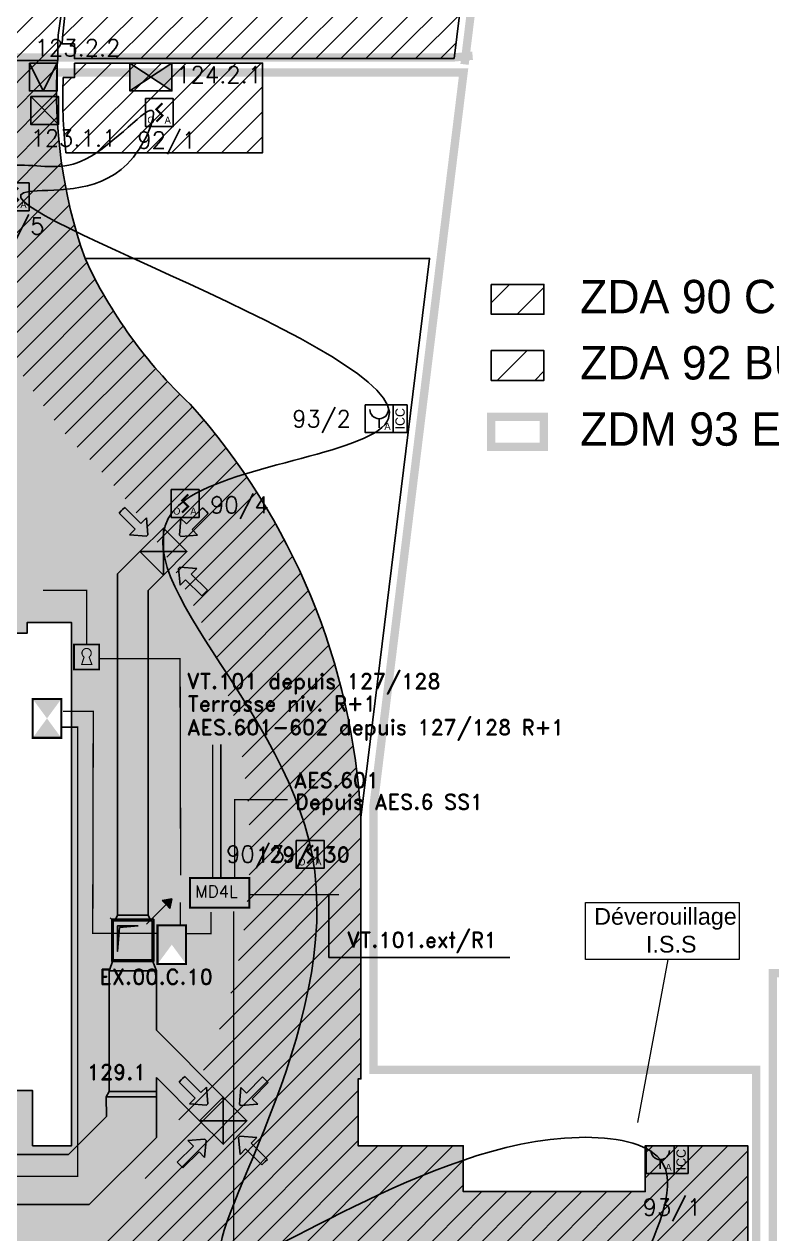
# Model space of a CAD drawing. Header units: millimetres. Extents: x 336 to 452, y 10719 to 10810.
# Drawn here: x 405.84 to 419.27, y 10745.4 to 10767.13 of the extents above; entities that cross this region are included whole.
import ezdxf
from ezdxf.enums import TextEntityAlignment as Align

# ---------------------------------------------------------------- set-up
doc = ezdxf.new("R2010")
doc.units = ezdxf.units.MM
doc.header["$LTSCALE"] = 5
doc.linetypes.add('CACHE2', pattern=[4.762499999999999, 3.175, -1.5875])
doc.linetypes.add('SLD', pattern=[0])
for name, color, linetype in [('ATEIS MISE EN SECURITE', 7, 'Continuous'), ('ATEIS ZONES MES', 7, 'Continuous'), ('BEG-EXT', 10, 'Continuous'), ('JCC-ADRESSAGE', 6, 'Continuous'), ('JCC-ALARME GENERALE SELECTIVE', 3, 'Continuous'), ('JCC-CCF', 6, 'Continuous'), ('JCC-DECLENCHEUR MANUEL AVEC ISOLATEUR', 5, 'Continuous'), ('JCC-DEV.ISS', 4, 'Continuous'), ('JCC-FILERIE SDI', 6, 'Continuous'), ('JCC-LOCAUX', 4, 'Continuous'), ('JCC-OPTIQUE_A', 1, 'Continuous'), ('JCC-VENTOUSE_PCF', 1, 'Continuous'), ('JCC-ZONING ZDA-ZDM', 5, 'Continuous')]:
    doc.layers.add(name, color=color, linetype=linetype)
doc.styles.add('ARIAL', font='arial.ttf')
doc.styles.add('HELVL', font='ROMAND.SHX')
doc.styles.add('LOCAUX', font='romans.shx', dxfattribs={"width": 0.75})
doc.styles.add('ROMANC', font='romanc')
doc.styles.add('TEXTE', font='romans.shx')
pattern_1 = [(44.99999999999999, (338.3446151864333, 10612.06473129156), (-0.2245064030267288, 0.2245064030267288), [])]

# ---------------------------------------------------------------- blocks, each defined once
blk = doc.blocks.new('déclencheur manuel avec isolateur')
at = {"layer": 'JCC-DECLENCHEUR MANUEL AVEC ISOLATEUR', "color": 0}
for p, q in [((2.499999999999996, 2.499999999999996), (5.018215026867448, 2.499999999999996)), ((5.018215026867448, -2.500000000000004), (5.018215026867448, 2.499999999999996)), ((-3.552713678800501e-15, -3.552713678800501e-15), (-3.552713678800501e-15, -1.65819100732848)), ((2.499999999999996, -2.500000000000004), (5.018215026867448, -2.500000000000004))]:
    blk.add_line(p, q, dxfattribs=at)
blk.add_lwpolyline([(-2.500000000000004, 2.499999999999996), (2.499999999999996, 2.499999999999996), (2.499999999999996, -2.500000000000004), (-2.500000000000004, -2.500000000000004)], close=True, dxfattribs=at)
blk.add_arc((-3.552713678800501e-15, 1.658191007328472), 1.658191007328476, 180, 0, dxfattribs=at)
at = {"layer": 'JCC-ADRESSAGE', "style": 'TEXTE'}
blk.add_attdef('ADRESSE', text='', height=3, dxfattribs=at).set_placement((-3.552713678800501e-15, 4.999999999999996), align=Align.MIDDLE)
at = {"layer": 'JCC-DECLENCHEUR MANUEL AVEC ISOLATEUR', "color": 0}
blk.add_text('ICC', height=1.6683162539904, rotation=90, dxfattribs=at).set_placement((3.759107513433722, -3.552713678800501e-15), align=Align.MIDDLE_CENTER)
blk.add_text('A', height=1.25, dxfattribs=at).set_placement((1.499999999999996, -2.000000000000004), align=Align.CENTER)
at = {"layer": 'JCC-LOCAUX', "style": 'LOCAUX', "width": 0.85, "flags": 8}
for p in [(0, 13.75), (0, 11.25), (0, 8.75)]:
    blk.add_attdef('PIECE', text='', height=1.75, dxfattribs=at).set_placement(p, align=Align.MIDDLE)
blk = doc.blocks.new('alarme générale selective')
at = {"layer": 'JCC-ALARME GENERALE SELECTIVE', "color": 0}
for p, q in [((2.499999999999996, -2.500000000000004), (-2.500000000000004, 2.499999999999996)), ((-2.500000000000004, -2.500000000000004), (2.499999999999996, 2.499999999999996))]:
    blk.add_line(p, q, dxfattribs=at)
blk.add_lwpolyline([(-2.500000000000004, 2.499999999999996), (2.499999999999996, 2.499999999999996), (2.499999999999996, -2.500000000000004), (-2.500000000000004, -2.500000000000004)], close=True, dxfattribs=at)
at = {"layer": 'JCC-ADRESSAGE', "style": 'TEXTE'}
blk.add_attdef('ADRESSE', text='', height=3, dxfattribs=at).set_placement((-3.552713678800501e-15, 4.999999999999996), align=Align.MIDDLE)
at = {"layer": 'JCC-LOCAUX', "style": 'LOCAUX', "width": 0.85, "flags": 8}
for p in [(0, 13.75), (0, 11.25), (0, 8.75)]:
    blk.add_attdef('PIECE', text='', height=1.75, dxfattribs=at).set_placement(p, align=Align.MIDDLE)
blk = doc.blocks.new('optique_a')
at = {"layer": 'JCC-OPTIQUE_A', "color": 0}
blk.add_lwpolyline([(-2.500000000000004, 2.499999999999996), (2.499999999999996, 2.499999999999996), (2.499999999999996, -2.500000000000004), (-2.500000000000004, -2.500000000000004)], close=True, dxfattribs=at)
at = {"layer": 'JCC-OPTIQUE_A', "color": 0, "const_width": 0.3847028156401553}
blk.add_lwpolyline([(0.5440519393614025, 1.632155818084282), (-0.5440519393614309, 0.5440519393614258), (0.5440519393614238, -0.5440519393614325), (-0.5440519393614309, -1.632155818084268)], dxfattribs=at)
at = {"layer": 'JCC-ADRESSAGE', "style": 'TEXTE'}
blk.add_attdef('ADRESSE', text='', height=3, dxfattribs=at).set_placement((-3.552713678800501e-15, 4.999999999999996), align=Align.MIDDLE)
at = {"layer": 'JCC-LOCAUX', "style": 'LOCAUX', "width": 0.85, "flags": 8}
for p in [(0, 13.75), (0, 11.25), (0, 8.75)]:
    blk.add_attdef('PIECE', text='', height=1.75, dxfattribs=at).set_placement(p, align=Align.MIDDLE)
at = {"layer": 'JCC-OPTIQUE_A', "color": 0}
for s, p in [('O', (-1.500000000000004, -2.000000000000004)), ('A', (1.499999999999996, -2.000000000000004))]:
    blk.add_text(s, height=1.25, dxfattribs=at).set_placement(p, align=Align.CENTER)
blk = doc.blocks.new('ventouse PCF')
at = {"layer": 'JCC-VENTOUSE_PCF'}
blk.add_hatch(color=0, dxfattribs=at).paths.add_polyline_path([(-3.532460271756277e-15, -2.500000000000004), (2.499999999999996, 2.499999999999996), (-2.500000000000004, 2.499999999999996)])
at = {"layer": 'JCC-VENTOUSE_PCF', "color": 0}
for p, q in [((-3.552713678800501e-15, -2.500000000000004), (-2.500000000000004, 2.499999999999996)), ((2.499999999999996, 2.499999999999996), (-3.552713678800501e-15, -2.500000000000004))]:
    blk.add_line(p, q, dxfattribs=at)
blk.add_lwpolyline([(-2.500000000000004, 2.499999999999996), (2.499999999999996, 2.499999999999996), (2.499999999999996, -2.500000000000004), (-2.500000000000004, -2.500000000000004)], close=True, dxfattribs=at)
at = {"layer": 'JCC-ADRESSAGE', "style": 'TEXTE'}
blk.add_attdef('ADRESSE', text='', height=3, dxfattribs=at).set_placement((-3.552713678800501e-15, 4.999999999999996), align=Align.MIDDLE)
at = {"layer": 'JCC-LOCAUX', "style": 'LOCAUX', "width": 0.85, "flags": 8}
for p in [(0, 13.75), (0, 11.25), (0, 8.75)]:
    blk.add_attdef('PIECE', text='', height=1.75, dxfattribs=at).set_placement(p, align=Align.MIDDLE)
blk = doc.blocks.new('clapet coupe feu_Réarm élect')
at = {"layer": 'JCC-CCF'}
h = blk.add_hatch(color=0, dxfattribs=at)
h.paths.add_polyline_path([(-3.762705020045077, 2.499999999999997), (-3.762705020045077, -2.500000000000003), (-3.552713678800501e-15, -2.664528384765027e-15)])
h.paths.add_polyline_path([(3.76270502004507, 2.499999999999997), (-3.552713678800501e-15, -2.664528384765027e-15), (3.76270502004507, -2.500000000000002)])
at = {"layer": 'JCC-CCF', "color": 0}
for p, q in [((3.76270502004507, 2.499999999999997), (-3.762705020045077, -2.500000000000003)), ((-3.762705020045077, 2.499999999999997), (3.76270502004507, -2.500000000000003))]:
    blk.add_line(p, q, dxfattribs=at)
blk.add_lwpolyline([(3.76270502004507, 2.499999999999997), (-3.762705020045077, 2.499999999999997), (-3.762705020045077, -2.500000000000003), (3.76270502004507, -2.500000000000003)], close=True, dxfattribs=at)
at = {"layer": 'JCC-ADRESSAGE', "style": 'TEXTE'}
blk.add_attdef('ADRESSE', text='', height=3, dxfattribs=at).set_placement((-3.552713678800501e-15, 4.999999999999996), align=Align.MIDDLE)
at = {"layer": 'JCC-LOCAUX', "style": 'LOCAUX', "width": 0.85, "flags": 8}
for p in [(0, 13.75), (0, 11.25), (0, 8.75)]:
    blk.add_attdef('PIECE', text='', height=1.75, dxfattribs=at).set_placement(p, align=Align.MIDDLE)
blk = doc.blocks.new("VOLETS D'EXTRACTION DE DESENFUMAGE")
at = {"color": 1, "linetype": 'SLD', "const_width": 0.3729532922600144}
blk.add_lwpolyline([(-1.13686837721616e-13, 5.124033840068691), (-1.13686837721616e-13, 0), (6.972968962860321, 0), (6.972968962860321, 5.124033840068691)], close=True, dxfattribs=at)
at = {"color": 1, "linetype": 'SLD'}
blk.add_solid([(0, 5.124033840068577), (0, 0), (6.972968962860875, 0), (6.972968962860875, 5.124033840068577)], dxfattribs=at)
blk = doc.blocks.new("VOLETS D'AMENEE D'AIR DESENFUMAGE")
at = {"color": 3, "linetype": 'SLD', "const_width": 0.3729532922600144}
blk.add_lwpolyline([(0, 5.124033840068677), (0, 0), (6.972968962860435, 0), (6.972968962860435, 5.124033840068677)], close=True, dxfattribs=at)
at = {"color": 3, "linetype": 'SLD'}
blk.add_solid([(1.13686837721616e-13, 5.124033840068577), (1.13686837721616e-13, 0), (6.972968962860975, 0), (6.972968962860975, 5.124033840068577)], dxfattribs=at)
blk = doc.blocks.new('A$C20DD5AA8')
at = {"color": 4, "linetype": 'Continuous', "const_width": 0.3638002195688405}
blk.add_lwpolyline([(0.1819029594407766, 5.517656847112903), (0.1819029594407766, 0.1819002242664283), (10.88313824710531, 0.1819002242664283), (10.88313824710531, 5.517656847112903)], close=True, dxfattribs=at)
at = {"linetype": 'Continuous', "style": 'ROMANC'}
blk.add_text('MD4L', height=2.182801317413043, dxfattribs=at).set_placement((1.126129389353082, 2.004619311186161))
blk = doc.blocks.new('new-FLECHE DF-csd')
blk.add_hatch(color=256).paths.add_polyline_path([(0, -0.01761592907607223), (0, 0.01761592907604381), (-0.2535379858099418, 0.231987251929894), (-0.2535379858099702, 0.07775262433818853), (-0.6999999999999886, 0.07775262433821695), (-0.6999999999999886, 0.01761592907607223), (-0.6999999999999886, 0), (-0.6999999999999886, -0.01761592907607223), (-0.6999999999999886, -0.07775262433818853), (-0.2535379858099702, -0.07775262433821695), (-0.2535379858099418, -0.231987251929894)])
for p, q in [((-0.2535379858099418, 0.07775262433818853), (-0.6999999999999886, 0.07775262433818853)), ((-0.6999999999999886, 0.01761592907607223), (-0.6999999999999886, 0.07775262433818853)), ((-0.6999999999999886, 0.01761592907607223), (-0.6999999999999886, 0)), ((-0.6999999999999886, -0.01761592907607223), (-0.6999999999999886, 0)), ((0, 0.01761592907607223), (-0.2535379858099418, 0.231987251929894)), ((-0.2535379858099418, 0.231987251929894), (-0.2535379858099418, 0.07775262433818853)), ((0, 0.01761592907607223), (0, -0.01761592907607223)), ((-0.6999999999999886, -0.01761592907607223), (-0.6999999999999886, -0.07775262433818853)), ((-0.2535379858099418, -0.07775262433818853), (-0.6999999999999886, -0.07775262433818853)), ((0, -0.01761592907607223), (-0.2535379858099418, -0.231987251929894)), ((-0.2535379858099418, -0.231987251929894), (-0.2535379858099418, -0.07775262433818853))]:
    blk.add_line(p, q)
blk = doc.blocks.new('BOITIER RÉARMEMENT MOTEUR DE DESENFUMAGE')
at = {"linetype": 'Continuous', "const_width": 0.3097049261421085}
blk.add_lwpolyline([(0, 4.523122904112711), (0, 0), (4.523122904112711, 0), (4.523122904112711, 4.523122904112711)], close=True, dxfattribs=at)
at = {"color": 1, "linetype": 'Continuous', "const_width": 0.2}
blk.add_lwpolyline([(2.711230037271136, 2.261561452056355, 3.408312309316043), (1.811892866841546, 2.261561452056355), (1.379413745566737, 0.9177601856812885), (3.202235559912012, 0.9177601856812885), (2.711230037271136, 2.261561452056355)], format="xyb", dxfattribs=at)

msp = doc.modelspace()

# ---------------------------------------------------------------- hatches: boundary and pattern name
at = {"layer": 'ATEIS ZONES MES'}
h = msp.add_hatch(dxfattribs=at)
h.set_pattern_fill('DOTS', color=3, scale=0.1)
h.set_pattern_definition([(0, (180.5222437847632, 2.627616895555548), (0.079375, 0.15875), [0, -0.15875])])
edge = h.paths.add_edge_path()
edge.add_line((409.8906722525499, 10735.8307647501), (408.04448050257, 10735.83984230447))
edge.add_line((408.04448050257, 10735.83984230447), (408.0407835555983, 10742.46080774991))
edge.add_line((408.0407835555983, 10742.46080774991), (409.7407835555962, 10742.46080774958))
edge.add_line((409.7407835555962, 10742.46080774958), (409.7150803489457, 10742.73059306141))
edge.add_line((409.7150803489457, 10742.73059306141), (413.4587337399847, 10742.73039237272))
edge.add_arc((413.4387001230245, 10742.2307937501), 0.5000001295254178, 0, 87.70370250866978, ccw=False)
edge.add_line((413.9387002525499, 10742.2307937501), (413.9387002525499, 10741.4807937501))
edge.add_line((413.9387002525499, 10741.4807937501), (413.9387002525499, 10738.6307927501))
edge.add_line((413.9387002525499, 10738.6307927501), (416.6386581686758, 10738.6307927501))
edge.add_line((416.6386581686758, 10738.6307927501), (416.6386582525499, 10740.58057281335))
edge.add_line((416.6386582525499, 10740.58057281335), (419.0386672525499, 10740.58080874944))
edge.add_line((419.0386672525499, 10740.58080874944), (419.0386672525499, 10742.9807707501))
edge.add_line((419.0386672525499, 10742.9807707501), (418.8386632525499, 10742.9807707501))
edge.add_line((418.8386632525499, 10742.9807707501), (418.8386631652389, 10746.9807627501))
edge.add_line((418.8386631652389, 10746.9807627501), (416.9986192859982, 10746.98076674644))
edge.add_line((416.9986192859982, 10746.98076674644), (416.9986742525499, 10746.15619980243))
edge.add_line((416.9986742525499, 10746.15619980243), (416.9386591932703, 10746.15619980243))
edge.add_line((416.9386591932703, 10746.15619980243), (413.7286152536398, 10746.15577175377))
edge.add_line((413.7286152536398, 10746.15577175377), (413.7286702558243, 10746.9807627501))
edge.add_line((413.7286702558243, 10746.9807627501), (411.8386712525499, 10746.9807627501))
edge.add_line((411.8386712525499, 10746.9807627501), (411.8386712525499, 10748.1807637501))
edge.add_line((411.8386712525499, 10748.1807637501), (411.8880982597568, 10748.1807637501))
edge.add_line((411.8880982597568, 10748.1807637501), (411.8880982597568, 10750.1804317621))
edge.add_line((411.8880982597568, 10750.1804317621), (411.8879182525496, 10752.88076475011))
edge.add_arc((399.7934889425027, 10752.22959784914), 12.11194611400817, 3.08184260778095, 41.82779352579418)
edge.add_arc((414.5796301840628, 10766.45261254094), 8.42357784378867, 204.7625478334705, 226.8507620009996, ccw=False)
edge.add_arc((415.3491204675939, 10765.90099573858), 8.92929232174201, 176.2772942632801, 199.4728577572351, ccw=False)
edge.add_line((406.4386692525499, 10766.4807547501), (404.4261350700144, 10766.4807547501))
edge.add_line((404.4261350700144, 10766.4807547501), (404.4164583381733, 10766.40193995395))
edge.add_line((404.4164583381733, 10766.40193995395), (403.7630982525499, 10761.0807647501))
edge.add_line((403.7630982525499, 10761.0807647501), (403.4114111024925, 10756.1907577501))
edge.add_line((403.4114111024925, 10756.1907577501), (405.8886662525499, 10756.1907577501))
edge.add_line((405.8886662525499, 10756.1907577501), (405.8886662525499, 10756.3807607501))
edge.add_line((405.8886662525499, 10756.3807607501), (406.6886692525499, 10756.3807607501))
edge.add_line((406.6886692525499, 10756.3807607501), (406.6886692525499, 10746.9807587501))
edge.add_line((406.6886692525499, 10746.9807587501), (405.9886722525499, 10746.9807587501))
edge.add_line((405.9886722525499, 10746.9807587501), (405.9886722525499, 10747.9708727501))
edge.add_line((405.9886722525499, 10747.9708727501), (399.0886712525499, 10747.9708727501))
edge.add_line((399.0886712525499, 10747.9708727501), (399.0886712525499, 10746.9807587501))
edge.add_line((399.0886712525499, 10746.9807587501), (398.3886662525499, 10746.9807587501))
edge.add_line((398.3886662525499, 10746.9807587501), (398.3886662525499, 10748.5807597501))
edge.add_line((398.3886662525499, 10748.5807597501), (398.5786682525499, 10748.5807597501))
edge.add_line((398.5786682525499, 10748.5807597501), (398.5786682525499, 10751.7807577501))
edge.add_line((398.5786682525499, 10751.7807577501), (394.4136762147349, 10751.78076011217))
edge.add_line((394.4136762147349, 10751.78076011217), (391.3886742525499, 10751.7807617501))
edge.add_line((391.3886742525499, 10751.7807617501), (391.3886742525498, 10752.3007627501))
edge.add_line((391.3886742525498, 10752.3007627501), (391.3086762525499, 10752.3007627501))
edge.add_line((391.3086762525499, 10752.3007627501), (387.6886772525499, 10752.3007627501))
edge.add_line((387.6886772525499, 10752.3007627501), (387.6886772525499, 10751.5307617501))
edge.add_line((387.6886772525499, 10751.5307617501), (386.8886662525499, 10751.5307617501))
edge.add_line((386.8886662525499, 10751.5307617501), (386.8886662525499, 10749.0307637501))
edge.add_line((386.8886662525499, 10749.0307637501), (386.9636672525499, 10749.0307637501))
edge.add_line((386.9636672525499, 10749.0307637501), (386.9636672525499, 10748.1807627501))
edge.add_line((386.9636672525499, 10748.1807627501), (394.8886702525498, 10748.1807627501))
edge.add_line((394.8886702525498, 10748.1807627501), (394.8886702525499, 10741.1307657501))
edge.add_line((394.8886702525499, 10741.1307657501), (398.8393532525499, 10741.1307657501))
edge.add_arc((398.8386723476368, 10740.83076861791), 0.2999979049188711, -0.00035672708821721244, 89.86995572093178, ccw=False)
edge.add_line((399.1386702525498, 10740.8307667501), (399.0386712490592, 10740.8307667501))
edge.add_line((399.0386712490592, 10740.8307667501), (399.0386712490592, 10737.5307617501))
edge.add_line((399.0386712490592, 10737.5307617501), (399.1386702525499, 10737.53058720274))
edge.add_arc((399.3615563180475, 10737.49319793759), 0.2260003436760299, 170.4772636533525, 289.9515164293133)
edge.add_arc((399.4254461426937, 10736.75327992337), 0.5276476418701864, -13.426115063699626, 88.56355471677648, ccw=False)
edge.add_line((399.9386732525499, 10736.6307647501), (399.93867325255, 10734.0307657501))
edge.add_arc((399.4320900541685, 10733.94458499981), 0.513861516951021, -89.2651142690948, 9.654817316286994, ccw=False)
edge.add_line((399.4386807515243, 10733.43076575016), (399.0386222525499, 10733.4307597501))
edge.add_line((399.0386222525499, 10733.4307597501), (399.0386826402539, 10730.9307597501))
edge.add_line((399.0386826402539, 10730.9307597501), (400.3388652525499, 10730.9307597501))
edge.add_line((400.3388652525499, 10730.9307597501), (400.3388652525499, 10731.0493257501))
edge.add_line((400.3388652525499, 10731.0493257501), (401.9388642525499, 10731.0493257501))
edge.add_line((401.9388642525499, 10731.0493257501), (401.9388642525499, 10730.9307597501))
edge.add_line((401.9388642525499, 10730.9307597501), (403.4384742525499, 10730.9307597501))
edge.add_line((403.4384742525499, 10730.9307597501), (403.43847425255, 10731.0493257501))
edge.add_line((403.43847425255, 10731.0493257501), (405.0384732525499, 10731.0493257501))
edge.add_line((405.0384732525499, 10731.0493257501), (405.0384732525499, 10730.9307597501))
edge.add_line((405.0384732525499, 10730.9307597501), (406.338976623582, 10730.9307597501))
edge.add_line((406.338976623582, 10730.9307597501), (406.338976623582, 10731.09075679169))
edge.add_line((406.338976623582, 10731.09075679169), (406.3386646502514, 10733.4307517501))
edge.add_line((406.3386646502514, 10733.4307517501), (406.0387132525499, 10733.4307597501))
edge.add_line((406.0387132525499, 10733.4307597501), (406.0387132525499, 10734.0307657501))
edge.add_line((406.0387132525499, 10734.0307657501), (409.8906722525499, 10734.0307657501))
edge.add_line((409.8906722525499, 10734.0307657501), (409.8906722525499, 10734.0307557501))
edge.add_line((409.8906722525499, 10734.0307557501), (418.8386632525499, 10734.0307557501))
edge.add_line((418.8386632525499, 10734.0307557501), (418.8386632525499, 10735.3808097501))
edge.add_line((418.8386632525499, 10735.3808097501), (419.2561822525499, 10735.3808097501))
edge.add_line((419.2561822525499, 10735.3808097501), (419.2561822525499, 10737.1808097501))
edge.add_line((419.2561822525499, 10737.1808097501), (416.7386642525499, 10737.18057181335))
edge.add_line((416.7386642525499, 10737.18057181335), (416.7386642525499, 10735.83056881335))
edge.add_line((416.7386642525499, 10735.83056881335), (409.8906722525499, 10735.8308067501))
edge.add_line((409.8906722525499, 10735.8308067501), (409.8906722525499, 10735.8307647501))
at = {"layer": 'BEG-EXT'}
h = msp.add_hatch(color=1, dxfattribs=at)
h.dxf.hatch_style = 1
h.paths.add_polyline_path([(408.3867801969943, 10751.31403527594), (408.4574908751129, 10751.24332459782), (408.4928462141722, 10751.42010129312), (408.3160695188756, 10751.38474595406)])
msp.add_hatch(color=8, dxfattribs=at).paths.add_polyline_path([(407.8851675676258, 10750.93390262449), (407.5173983545236, 10750.93390262449), (407.5173983545233, 10750.47244468061), (407.5511084138166, 10750.90094124719)])
at = {"layer": 'JCC-ZONING ZDA-ZDM'}
h = msp.add_hatch(dxfattribs=at)
h.set_pattern_fill('ANSI31', color=3, scale=0.1, style=0)
h.set_pattern_definition(pattern_1)
edge = h.paths.add_edge_path()
edge.add_line((410.4387805541269, 10773.6807637501), (410.4387805541269, 10773.9807627501))
edge.add_line((410.4387805541269, 10773.9807627501), (410.5612790541269, 10773.9807627501))
edge.add_line((410.5612790541269, 10773.9807627501), (410.5612790541269, 10775.9057657501))
edge.add_line((410.5612790541269, 10775.9057657501), (410.5012805541269, 10775.9057657501))
edge.add_line((410.5012805541269, 10775.9057657501), (410.5012805541269, 10777.6557657501))
edge.add_line((410.5012805541269, 10777.6557657501), (410.5612790541269, 10777.6557657501))
edge.add_line((410.5612790541269, 10777.6557657501), (410.5637805541269, 10780.7557647501))
edge.add_line((410.5637805541269, 10780.7557647501), (408.6012790541269, 10780.7557647501))
edge.add_line((408.6012790541269, 10780.7557647501), (408.6012790541269, 10775.9557647501))
edge.add_line((408.6012790541269, 10775.9557647501), (406.4137785541269, 10775.9557647501))
edge.add_line((406.4137785541269, 10775.9557647501), (406.4137785541269, 10773.9807627501))
edge.add_line((406.413778554127, 10773.9807627501), (406.713782554127, 10773.9807627501))
edge.add_line((406.7137825541269, 10773.9807627501), (406.7137825541269, 10773.6807637501))
edge.add_line((406.7137825541269, 10773.6807637501), (406.7137825541261, 10773.3807647501))
edge.add_arc((414.3420165582845, 10766.55041771495), 10.23931612183547, 138.1586249255844, 156.8124121045599)
edge.add_line((404.9298256537939, 10770.5820745729), (404.4262463715914, 10766.4807547501))
edge.add_line((404.4262463715914, 10766.4807547501), (406.440383586781, 10766.48076275648))
edge.add_line((406.440383586781, 10766.48076275648), (406.440382295906, 10766.80550395501))
edge.add_line((406.4403822959061, 10766.80550395501), (406.4503775282676, 10766.93991486183))
edge.add_line((406.4503775282676, 10766.93991486184), (406.5790961267524, 10767.86422124876))
edge.add_arc((412.978561861513, 10766.89970270036), 6.471743020282885, 148.6020558373468, 171.4289716146066, ccw=False)
edge.add_line((407.454479464898, 10770.27134494057), (407.8433972322929, 10770.90854593627))
edge.add_line((407.8433972322929, 10770.90854593627), (408.3266333664953, 10771.55577762087))
edge.add_arc((414.7511899035689, 10766.25506235303), 8.329016091278103, 121.1819392426691, 140.4749483844487, ccw=False)
edge.add_line((410.4387805541336, 10773.38076475011), (410.4387805541269, 10773.6807593645))
h = msp.add_hatch(dxfattribs=at)
h.set_pattern_fill('ANSI31', color=6, scale=0.1, style=0)
h.set_pattern_definition(pattern_1)
h.paths.add_polyline_path([(414.4397831830077, 10773.6630347501), (415.3106589288836, 10780.7557647501), (410.6412790541269, 10780.7557647501), (410.6412790541269, 10777.6557657501), (410.7012775541269, 10777.6557657501), (410.7012775541269, 10775.9057657501), (410.6403539898765, 10775.9057657501), (410.6429418998089, 10773.9807627501), (410.7387835541269, 10773.9807587501), (410.7387835541269, 10773.6630347501)])
edge = h.paths.add_edge_path()
edge.add_line((414.0331601054972, 10770.3513449308), (407.5911106137008, 10770.35134494057))
edge.add_arc((414.7621705125571, 10766.25325722199), 8.25944447418564, 120.3502865246218, 150.253075670282, ccw=False)
edge.add_line((410.5887954444823, 10773.3807647501), (410.7387835541269, 10773.3807647501))
edge.add_line((410.7387835541269, 10773.3807647501), (410.7387835541269, 10773.58301629917))
edge.add_line((410.7387835541269, 10773.58301629917), (414.4299640862907, 10773.58301629917))
edge.add_line((414.4299640862907, 10773.58301629917), (414.4263140541269, 10773.5532422501))
edge.add_line((414.4263140541269, 10773.5532422501), (414.0331597893666, 10770.3513449308))
edge = h.paths.add_edge_path()
edge.add_line((413.5623112512127, 10766.51669576825), (414.0233375619185, 10770.27134493446))
edge.add_line((414.0233375619185, 10770.27134493446), (407.5436596817469, 10770.27134494057))
edge.add_arc((414.801367291429, 10766.24502333253), 8.299734058328596, 150.9800234582475, 176.2990493565569)
edge.add_line((406.5189419348739, 10766.7807617501), (406.7387835541269, 10766.7807617501))
edge.add_line((406.7387835541269, 10766.7807617501), (406.7387835541269, 10766.51669576825))
edge.add_line((406.7387835541269, 10766.51669576825), (413.5623112462961, 10766.51669572821))
h = msp.add_hatch(dxfattribs=at)
h.set_pattern_fill('ANSI31', color=151, scale=0.1, style=0)
h.set_pattern_definition(pattern_1)
edge = h.paths.add_edge_path()
edge.add_arc((392.0201516789472, 10747.81183593393), 4.634851848181442, 11.93163497442763, 58.90605781934017)
edge.add_line((394.4137875163119, 10751.78076011217), (391.3887855541269, 10751.7807617501))
edge.add_line((391.3887855541269, 10751.7807617501), (391.3887855541269, 10752.3007627501))
edge.add_line((391.3887855541269, 10752.3007627501), (391.3087875541269, 10752.3007627501))
edge.add_line((391.3087875541269, 10752.3007627501), (387.6887885541269, 10752.3007627501))
edge.add_line((387.6887885541269, 10752.3007627501), (387.688788554127, 10751.5307617501))
edge.add_line((387.688788554127, 10751.5307617501), (386.8887775541269, 10751.5307617501))
edge.add_line((386.8887775541269, 10751.5307617501), (386.8887775541269, 10749.0307637501))
edge.add_line((386.8887775541269, 10749.0307637501), (386.9637785541269, 10749.0307637501))
edge.add_line((386.9637785541269, 10749.0307637501), (386.9637785541269, 10748.1807627501))
edge.add_line((386.9637785541269, 10748.1807627501), (394.8887815541269, 10748.1807627501))
edge.add_line((394.8887815541269, 10748.1807627501), (394.8887815541269, 10741.1307657501))
edge.add_line((394.8887815541269, 10741.1307657501), (398.838102744302, 10741.1307657501))
edge.add_arc((398.8387836492138, 10740.83076861791), 0.2999979049188683, -0.00035672708821721244, 90.13004427882942, ccw=False)
edge.add_line((399.1387815541269, 10740.8307667501), (399.0387825506363, 10740.8307667501))
edge.add_line((399.0387825506363, 10740.8307667501), (399.0387825506363, 10737.5307617501))
edge.add_line((399.0387825506363, 10737.5307617501), (399.1387815541269, 10737.53058720274))
edge.add_arc((399.3616676196255, 10737.49319793759), 0.226000343676682, 170.4772636538478, 289.9515164289256)
edge.add_arc((399.4255574442707, 10736.75327992337), 0.5276476418701879, -13.426115063698205, 88.56355471677028, ccw=False)
edge.add_line((399.9387845541269, 10736.6307647501), (399.938784554127, 10734.0307657501))
edge.add_arc((399.4322013557421, 10733.94458499981), 0.5138615169541343, -90.73316709279169, 9.654817316022218, ccw=False)
edge.add_line((399.4256260708568, 10733.4307655527), (399.0387335541269, 10733.4307597501))
edge.add_line((399.0387335541269, 10733.4307597501), (399.0387939418309, 10730.9307597501))
edge.add_line((399.0387939418309, 10730.9307597501), (400.3389765541269, 10730.9307597501))
edge.add_line((400.3389765541269, 10730.9307597501), (400.3389765541269, 10731.0493257501))
edge.add_line((400.3389765541269, 10731.0493257501), (401.9389755541269, 10731.0493257501))
edge.add_line((401.9389755541269, 10731.0493257501), (401.9389755541269, 10730.9307597501))
edge.add_line((401.9389755541269, 10730.9307597501), (403.4385855541269, 10730.9307597501))
edge.add_line((403.4385855541269, 10730.9307597501), (403.4385855541269, 10731.0493257501))
edge.add_line((403.4385855541269, 10731.0493257501), (405.0385845541269, 10731.0493257501))
edge.add_line((405.0385845541269, 10731.0493257501), (405.0385845541269, 10730.9307597501))
edge.add_line((405.0385845541269, 10730.9307597501), (406.339087925159, 10730.9307597501))
edge.add_line((406.339087925159, 10730.9307597501), (406.339087925159, 10731.09075679169))
edge.add_line((406.339087925159, 10731.09075679169), (406.3387759518284, 10733.4307517501))
edge.add_line((406.3387759518284, 10733.4307517501), (406.0388245541269, 10733.4307597501))
edge.add_line((406.0388245541269, 10733.4307597501), (406.0388245541269, 10734.0307657501))
edge.add_line((406.0388245541269, 10734.0307657501), (409.8907835541269, 10734.0307657501))
edge.add_line((409.8907835541269, 10734.0307657501), (409.8907835541269, 10734.0307557501))
edge.add_line((409.8907835541269, 10734.0307557501), (418.8387745541269, 10734.0307557501))
edge.add_line((418.8387745541269, 10734.0307557501), (418.8387745541269, 10735.3808097501))
edge.add_line((418.8387745541269, 10735.3808097501), (419.256293554127, 10735.3808097501))
edge.add_line((419.256293554127, 10735.3808097501), (419.256293554127, 10737.1808097501))
edge.add_line((419.256293554127, 10737.1808097501), (416.738775554127, 10737.18057181335))
edge.add_line((416.738775554127, 10737.18057181335), (416.738775554127, 10735.83056881335))
edge.add_line((416.738775554127, 10735.83056881335), (409.8907835541269, 10735.8308067501))
edge.add_line((409.8907835541269, 10735.8308067501), (409.8907835541269, 10735.8307647501))
edge.add_line((409.8907835541269, 10735.8307647501), (408.0445273038872, 10735.83053222238))
edge.add_line((408.0445273038872, 10735.83053222238), (408.0407788459966, 10742.46924230687))
edge.add_line((408.0407788459966, 10742.46924230687), (409.7407835555962, 10742.46080774958))
edge.add_line((409.7407835555962, 10742.46080774958), (413.4188313708402, 10742.73039451769))
edge.add_arc((413.4388114246012, 10742.2307937501), 0.5000001295256858, 0, 92.29015468284888, ccw=False)
edge.add_line((413.9388115541269, 10742.2307937501), (413.9388115541269, 10741.4807937501))
edge.add_line((413.9388115541269, 10741.4807937501), (413.938811554127, 10738.6307927501))
edge.add_line((413.938811554127, 10738.6307927501), (416.6387694702528, 10738.6307927501))
edge.add_line((416.6387694702528, 10738.6307927501), (416.638769554127, 10740.58057281335))
edge.add_line((416.638769554127, 10740.58057281335), (419.0387785541269, 10740.58080874944))
edge.add_line((419.0387785541269, 10740.58080874944), (419.0387785541269, 10742.9807707501))
edge.add_line((419.0387785541269, 10742.9807707501), (418.8387745541269, 10742.9807707501))
edge.add_line((418.8387745541269, 10742.9807707501), (418.8387744668159, 10746.9807627501))
edge.add_line((418.8387744668159, 10746.9807627501), (416.9987305875753, 10746.98076674644))
edge.add_line((416.9987305875753, 10746.98076674644), (416.9987855541269, 10746.15619980243))
edge.add_line((416.9987855541269, 10746.15619980243), (416.9387704948473, 10746.15619980243))
edge.add_line((416.9387704948473, 10746.15619980243), (413.7287265552168, 10746.15577175377))
edge.add_line((413.7287265552168, 10746.15577175377), (413.7287815574014, 10746.9807627501))
edge.add_line((413.7287815574014, 10746.9807627501), (411.8387825541269, 10746.9807627501))
edge.add_line((411.8387825541269, 10746.9807627501), (411.8387825541269, 10748.1807637501))
edge.add_line((411.8387825541269, 10748.1807637501), (411.8882095613337, 10748.1807637501))
edge.add_line((411.8882095613337, 10748.1807637501), (411.8882095613337, 10750.1804317621))
edge.add_line((411.8882095613337, 10750.1804317621), (411.8880295541266, 10752.88076475011))
edge.add_arc((399.7936002440798, 10752.22959784914), 12.11194611400817, 3.08184260778095, 41.82779352579418)
edge.add_arc((414.5797414856389, 10766.45261254094), 8.42357784378672, 204.7625478334619, 226.8507620009956, ccw=False)
edge.add_arc((415.3492317691705, 10765.90099573858), 8.92929232174158, 176.2772942632799, 199.472857757236, ccw=False)
edge.add_line((406.4387805541269, 10766.4807547501), (404.4262469083965, 10766.4807547501))
edge.add_line((404.4262469083965, 10766.4807547501), (404.4165696397503, 10766.40193995395))
edge.add_arc((414.9022211651039, 10765.92850946662), 10.49633385223081, 177.4148331195523, 201.7245576819948)
edge.add_arc((414.3987373882017, 10766.26128050839), 10.16386919342349, 204.5188853169484, 221.0928469376791)
edge.add_arc((399.9434209103388, 10752.31524203816), 9.948101105948062, -30.49945993919232, 46.91509516287613, ccw=False)
edge.add_arc((402.7812327498909, 10749.97691257061), 6.342247541676095, 190.969530072079, 334.6977683753548, ccw=False)
h = msp.add_hatch(dxfattribs=at)
h.set_pattern_fill('ANSI31', color=1, scale=0.1, style=0)
h.set_pattern_definition(pattern_1)
edge = h.paths.add_edge_path()
edge.add_line((406.7387835541269, 10766.43669576825), (410.1202986244234, 10766.43669576825))
edge.add_line((410.1202986244234, 10766.43669576825), (410.1202986244234, 10764.82432441919))
edge.add_line((410.1202986244234, 10764.82432441919), (406.5867271330083, 10764.82432441919))
edge.add_arc((414.9264675191018, 10765.79754199546), 8.396333852235406, 177.4148331195556, 186.6561050552907, ccw=False)
edge.add_line((406.5386787821461, 10766.17625331347), (406.7387835541269, 10766.17625331347))
edge.add_line((406.7387835541269, 10766.17625331347), (406.7387835541269, 10766.43669576825))
h = msp.add_hatch(dxfattribs=at)
h.set_pattern_fill('ANSI31', color=151, scale=0.15, style=0)
h.set_pattern_definition([(44.99999999999999, (326.3198691138371, 10591.37500411539), (-0.3367596045400932, 0.3367596045400933), [])])
h.paths.add_polyline_path([(414.2299617329537, 10762.45967880632), (415.1759165661381, 10762.45967880632), (415.1759165661381, 10761.92249860393), (414.2299617329537, 10761.92249860393)])
h = msp.add_hatch(dxfattribs=at)
h.set_pattern_fill('ANSI31', color=1, scale=0.15, style=0)
h.set_pattern_definition([(44.99999999999999, (326.3198691138371, 10592.56527926073), (-0.3367596045400932, 0.3367596045400933), [])])
h.paths.add_polyline_path([(414.2299617329537, 10761.26940366098), (415.1759165661381, 10761.26940366098), (415.1759165661381, 10760.73222345859), (414.2299617329537, 10760.73222345859)])

# ---------------------------------------------------------------- linework, layer by layer
at = {"layer": 'ATEIS MISE EN SECURITE', "color": 0, "linetype": 'Continuous'}
for p, q in [((411.3116625340029, 10750.36484689074), (411.3116625340029, 10751.50456198294)), ((414.566617334925, 10750.36484689074), (411.3116625340029, 10750.36484689074))]:
    msp.add_line(p, q, dxfattribs=at)
at = {"layer": 'ATEIS MISE EN SECURITE', "color": 6, "linetype": 'Continuous', "const_width": 0.025}
for points in [[(406.959200845444, 10755.99005591985), (406.959200845444, 10756.9626813763), (406.1746085878967, 10756.9626813763)], [(407.1899040165185, 10755.7317238694), (408.6386731911758, 10755.73172386941), (408.6494021923181, 10751.84269572751)], [(409.6025955384945, 10751.19054440022), (409.6025955384945, 10749.1551141664), (409.6025955384945, 10749.15511416639), (409.6025955384945, 10742.93002390293), (403.5282581785224, 10742.93002390294)], [(408.644037691747, 10751.3529924394), (408.644037691747, 10750.94199150787)]]:
    msp.add_lwpolyline(points, dxfattribs=at)
at = {"layer": 'ATEIS MISE EN SECURITE', "color": 3, "linetype": 'Continuous', "const_width": 0.025}
for points in [[(408.209564955282, 10750.79794327458), (407.0696237428297, 10750.79794327458), (407.0790453935459, 10754.78630118491), (406.5324998202832, 10754.78630118491)], [(400.127170917764, 10748.00691750557), (400.127170917764, 10746.42901696599), (406.7972787870603, 10746.42901696599), (406.7972787870603, 10754.5026667089), (406.5026975615387, 10754.5026667089)], [(409.1951285702872, 10751.18172958671), (409.1951285702872, 10750.78984161153), (408.7563281520044, 10750.78984161153)]]:
    msp.add_lwpolyline(points, dxfattribs=at)
at = {"layer": 'ATEIS MISE EN SECURITE', "color": 1, "linetype": 'CACHE2', "ltscale": 0.01, "const_width": 0.025}
for points in [[(409.226498608254, 10751.8001861272), (409.226498608254, 10754.18515867184)], [(409.900423074702, 10751.49396484401), (411.4937178045109, 10751.49396484401)]]:
    msp.add_lwpolyline(points, dxfattribs=at)
at = {"layer": 'ATEIS MISE EN SECURITE', "color": 4, "linetype": 'CACHE2', "ltscale": 0.01, "const_width": 0.025}
msp.add_lwpolyline([(409.371025901027, 10751.8001861272), (409.371025901027, 10754.19250978549)], dxfattribs=at)
at = {"layer": 'ATEIS MISE EN SECURITE', "color": 5, "linetype": 'CACHE2', "ltscale": 0.01, "const_width": 0.025}
msp.add_lwpolyline([(409.6201682515338, 10751.80876665386), (409.6201682515338, 10753.20205926481), (410.5736320169802, 10753.20205926481)], dxfattribs=at)
at = {"layer": 'ATEIS ZONES MES', "color": 3}
msp.add_lwpolyline([(418.8386632525499, 10742.9807707501), (418.8386631652389, 10746.9807627501), (416.9986192859982, 10746.98076674644), (416.9986742525499, 10746.15619980243), (416.9386591932703, 10746.15619980243), (413.7286152536398, 10746.15577175377), (413.7286702558243, 10746.9807627501), (411.8386712525499, 10746.9807627501), (411.8386712525499, 10748.1807637501), (411.8880982597568, 10748.1807637501), (411.8880982597568, 10750.1804317621), (411.8879182525496, 10752.88076475011, 0.1706904158986527), (408.8187368954197, 10760.30698220653, -0.09667753822819655), (406.9305879812615, 10762.92432441918, -0.1015567382163772), (406.4386692525499, 10766.4807547501), (404.4261350700144, 10766.4807547501)], format="xyb", dxfattribs=at)
msp.add_lwpolyline([(403.4114111024925, 10756.1907577501), (405.8886662525499, 10756.1907577501), (405.8886662525499, 10756.3807607501), (406.6886692525499, 10756.3807607501), (406.6886692525499, 10746.9807587501), (405.9886722525499, 10746.9807587501), (405.9886722525499, 10747.9708727501), (399.0886712525499, 10747.9708727501)], dxfattribs=at)
at = {"layer": 'BEG-EXT', "color": 8}
for p, q in [((407.914519485415, 10757.65649868139), (407.5136265386653, 10757.25560573464)), ((407.5136265386653, 10751.12238712598), (407.5136265386653, 10757.25560573464)), ((408.338783554127, 10757.23223461268), (408.0636265386652, 10756.95707759722)), ((408.0636265386652, 10751.12238712598), (408.0636265386652, 10756.95707759722)), ((407.3853408243841, 10751.07567284026), (407.4386265386653, 10751.02238712598)), ((407.5136265386653, 10751.12238712598), (407.4636265386653, 10751.02238712598)), ((407.5136265386653, 10751.12238712598), (408.0636265386652, 10751.12238712598)), ((408.0636265386652, 10751.12238712598), (408.1136265386652, 10751.02238712598)), ((407.3636265386653, 10750.12238712598), (407.4386265386653, 10750.32238712598)), ((408.2136265386653, 10750.12238712598), (408.1386265386652, 10750.32238712598)), ((407.3636265386653, 10750.12238712598), (407.3636265386653, 10747.95826159057)), ((407.3636265386653, 10750.12238712598), (408.2136265386653, 10750.12238712598)), ((408.2136265386653, 10750.12238712598), (408.2136265386653, 10749.05591876557)), ((409.414518485415, 10747.85502681882), (408.2136265386653, 10749.05591876557)), ((408.2136265386652, 10748.20739062814), (408.2136265386652, 10747.1307627501)), ((408.9902544167031, 10747.4307627501), (408.2136265386653, 10748.20739062814)), ((408.2136265386652, 10747.95826159057), (407.3636265386653, 10747.95826159057)), ((407.3136265386653, 10747.85826159057), (408.2136265386652, 10747.85826159057)), ((407.3136265386653, 10747.85826159057), (407.3145667118133, 10747.50449512939)), ((406.6332298175636, 10746.82315823514), (407.3145667118133, 10747.50449512939)), ((407.0060220236995, 10745.92315823514), (408.2136265386652, 10747.1307627501)), ((398.5002789595169, 10746.82315823514), (406.6332298175636, 10746.82315823514)), ((407.0060220236995, 10745.92315823514), (403.0387929280363, 10745.92315823514))]:
    msp.add_line(p, q, dxfattribs=at)
at = {"layer": 'BEG-EXT', "color": 1}
for p, q in [((408.4928462141722, 10751.42010129312), (408.3160695188756, 10751.38474595406)), ((408.4928462141722, 10751.42010129312), (408.4574908751129, 10751.24332459782)), ((408.033226806401, 10750.96048188535), (408.3867801969943, 10751.31403527594)), ((408.3867801969943, 10751.31403527594), (408.3160695188756, 10751.38474595406)), ((408.3867801969943, 10751.31403527594), (408.4574908751129, 10751.24332459782))]:
    msp.add_line(p, q, dxfattribs=at)
at = {"layer": 'BEG-EXT'}
msp.add_line((407.3136265386653, 10747.85826159057), (407.3636265386653, 10747.95826159057), dxfattribs=at)
at = {"layer": 'BEG-EXT', "color": 8}
for points in [[(407.914519485415, 10757.65649868139), (408.338783554127, 10758.0807627501), (408.7630476228388, 10757.65649868139), (408.338783554127, 10757.23223461268), (407.914519485415, 10757.65649868139), (408.7630476228388, 10757.65649868139)], [(408.338783554127, 10758.0807627501), (408.338783554127, 10757.23223461268)], [(407.8851675676258, 10750.93390262449), (407.5173983545236, 10750.93390262449), (407.5173983545233, 10750.47244468061), (407.5511084138166, 10750.90094124719), (407.8851675676258, 10750.93390262449)], [(408.9902544167031, 10747.4307627501), (409.414518485415, 10747.85502681882), (409.8387825541269, 10747.4307627501), (409.414518485415, 10747.00649868139), (408.9902544167031, 10747.4307627501), (409.8387825541269, 10747.4307627501)], [(409.414518485415, 10747.85502681882), (409.414518485415, 10747.00649868139)]]:
    msp.add_lwpolyline(points, dxfattribs=at)
for points in [[(408.1669122529568, 10750.29410141169), (408.1669122529568, 10751.05067284026), (407.4103408243841, 10751.05067284026), (407.4103408243841, 10750.29410141169)], [(408.1386265386652, 10750.32238712598), (407.4386265386653, 10750.32238712598), (407.4386265386653, 10751.02238712598), (408.1386265386652, 10751.02238712598)]]:
    msp.add_lwpolyline(points, close=True, dxfattribs=at)
at = {"layer": 'JCC-DEV.ISS', "lineweight": 0}
msp.add_line((416.8637835541269, 10747.40087081167), (417.4119078702041, 10750.32833594978), dxfattribs=at)
msp.add_lwpolyline([(415.9260000232387, 10751.35280456819), (418.685874477625, 10751.35280456819), (418.685874477625, 10750.32833594978), (415.9260000232387, 10750.32833594978)], close=True, dxfattribs=at)
at = {"layer": 'JCC-FILERIE SDI', "start_tangent": (0, -1), "end_tangent": (1, 0)}
msp.add_spline([(425.9034961768542, 10735.62956678348), (425.622414959137, 10734.95071673053), (424.7687317294771, 10732.8876730912), (423.7269031488402, 10731.85232161548), (421.6346722506353, 10731.82098784915), (420.9740528485479, 10732.94207828514), (420.7472266739343, 10736.2789037054), (419.6177505788509, 10737.01613022665), (418.9377596587708, 10737.94918239452), (417.8313341381951, 10739.08957954551), (417.5777783325588, 10738.490583013), (417.0015149977633, 10737.60360742266), (417.4855760345281, 10736.00244398407), (418.0733646565775, 10734.28608871741), (418.0503140820698, 10732.37390754798), (417.1398179308611, 10733.26088313832), (416.1140694210623, 10734.76989342186), (415.4225532137283, 10735.79509900095), (415.4801796499975, 10736.68207459129), (415.4917049372514, 10737.32714770133), (413.6203481238592, 10734.85679386434), (414.5777108549368, 10734.39554124208), (415.0335453453798, 10734.0307657501), (415.4100220456941, 10731.76470631539), (413.0887825541269, 10733.73078071886), (413.2158705302311, 10736.67124840139), (412.5388095541269, 10736.20489653444), (412.1422519099228, 10735.31974430324), (411.67339397337, 10733.9307657501), (411.3636132680684, 10731.70367730748), (407.8253562485182, 10731.76127322151), (409.8653284948103, 10734.03054818699), (410.7873499332729, 10735.51652030985), (410.4416995074913, 10738.43902768255), (411.2593876670269, 10739.40373807523), (407.8452445799589, 10739.91020438568), (408.0063235593554, 10734.57323934823), (405.8225326800701, 10731.18529851626), (401.6351015906056, 10731.36760230959), (397.3688302859934, 10731.60149073358), (397.2863793351912, 10728.48642209369), (393.658353819496, 10728.63346013045), (393.7671642073683, 10731.74852877034), (395.6160270878403, 10735.49485455565), (402.8295663602582, 10735.4924163572), (402.8614096318351, 10741.75442687171), (398.9889197958718, 10742.77963219464), (397.3408062883138, 10744.16193182593), (396.381367368771, 10744.36405264688), (394.5834256408613, 10749.98540407096), (388.8627823706728, 10749.95424353437), (387.4451746081916, 10751.19831317692), (388.2173678263024, 10751.83186720662), (392.4273381170358, 10752.11465873341), (394.1676534086763, 10752.21833122497), (396.0001709983475, 10754.19962713261), (393.8675529246261, 10759.11607811542), (400.817732847281, 10757.95487422095), (403.6784216983281, 10758.4784234413), (405.2804335429225, 10760.11414463324), (405.591615784828, 10761.32365677861), (404.8194230806653, 10762.84418639865), (404.8660217314895, 10764.37254508942), (405.7649925954443, 10764.60292823322), (406.9405698395431, 10764.70660072478), (408.1507229454033, 10765.57053789828), (407.6858691788838, 10764.61636596486), (405.9252078488498, 10764.12964895779), (412.3839570991265, 10760.04607682799), (408.7419724942919, 10758.59466220232), (411.01246179252, 10752.20666536396), (409.4331052963062, 10744.9299031333), (415.8093043357522, 10747.13163388808), (417.2666518662949, 10746.7307627501), (416.2700177359789, 10742.76035525653), (419.4326100090393, 10742.28786239759), (422.5098565663323, 10742.0229217566), (423.2244228342257, 10741.79253835664), (423.5701809378927, 10741.21658024097), (423.7315344454983, 10739.64997429956), (424.4124422490772, 10738.5286337876), (425.5534436314144, 10738.13698223821), (426.3371616228309, 10738.6438253595), (426.5907179424153, 10739.76118409365), (424.3663411000618, 10742.46818744221), (423.9975324218872, 10743.32060553536), (424.2283049060536, 10744.21291415661), (422.4534137526516, 10746.65497686418), (423.1218793854778, 10747.65714402643), (429.9563629061957, 10749.13159681278), (429.8872111826727, 10746.58586186981), (430.2134099616119, 10746.08880873723), (435.0194460093434, 10746.49197936696), (437.093994117397, 10746.64172843605), (435.3653618950922, 10744.01311877178), (434.5009668928989, 10743.04550910672), (437.9700721889261, 10742.52714664892), (436.5063632774295, 10741.13332793729), (434.5009668928989, 10739.54368357904), (436.6446667244755, 10739.44001108748), (437.9700721889261, 10739.23266610436), (438.3621493556238, 10737.35013539815), (437.9472400423819, 10735.97935510336), (437.3133502713172, 10733.69856080138), (436.7601375110293, 10732.88070046157), (431.7927474417442, 10732.91525795876), (430.7900489925048, 10736.20973850332), (428.0009341026096, 10732.90373862225), (428.2660157094478, 10735.42643540454), (428.2429651349402, 10737.24646316276), (428.312116344515, 10738.04128534188), (427.8231995458365, 10738.2796115036), (428.8889145541269, 10739.53430246717)], degree=3, dxfattribs=at)
at = {"layer": 'JCC-ZONING ZDA-ZDM', "color": 1, "const_width": 0.15}
for points in [[(413.7510135544577, 10766.4123197528), (417.6949540765265, 10798.52234239822)], [(413.895316409552, 10766.5675977081), (413.5524884062775, 10766.53669576825), (406.4416757762491, 10766.53388763511), (406.4416757762491, 10766.53388763511), (404.3904403489822, 10766.53388763511), (405.2677378819502, 10773.63181769045)]]:
    msp.add_lwpolyline(points, dxfattribs=at)
at = {"layer": 'JCC-ZONING ZDA-ZDM', "color": 3}
msp.add_lwpolyline([(404.9298256537939, 10770.5820745729), (404.4262463715914, 10766.4807547501), (406.440383586781, 10766.48076275648), (406.4403822959061, 10766.80550395501), (406.4503775282676, 10766.93991486184), (406.5790961267523, 10767.86422124876, -0.09993188313635071)], format="xyb", dxfattribs=at)
at = {"layer": 'JCC-ZONING ZDA-ZDM', "color": 6}
msp.add_lwpolyline([(413.5623112512127, 10766.51669576825), (414.0233375619185, 10770.27134493446), (407.5436596817469, 10770.27134494057, 0.1109267364805302), (406.5189419348739, 10766.7807617501), (406.7387835541269, 10766.7807617501), (406.7387835541269, 10766.51669576825), (413.5623112462961, 10766.51669572821)], format="xyb", dxfattribs=at)
at = {"layer": 'JCC-ZONING ZDA-ZDM', "color": 151}
for points in [[(418.8387745541269, 10742.9807707501), (418.8387744668159, 10746.9807627501), (416.9987305875753, 10746.98076674644), (416.9987855541269, 10746.15619980243), (416.9387704948473, 10746.15619980243), (413.7287265552168, 10746.15577175377), (413.7287815574014, 10746.9807627501), (411.8387825541269, 10746.9807627501), (411.8387825541269, 10748.1807637501), (411.8882095613337, 10748.1807637501), (411.8882095613337, 10750.1804317621), (411.8880295541266, 10752.88076475011, 0.1706904158986527), (408.8188481969967, 10760.30698220653, -0.09667753822819655), (406.9306992828385, 10762.92432441918, -0.1015567382163772), (406.4387805541269, 10766.4807547501), (404.4262463715914, 10766.4807547501)], [(406.930698993753, 10762.92432441918), (413.1212319398135, 10762.92432441919), (411.8880292650408, 10752.88076474492), (411.8880292650404, 10752.88076475011, 0.1706904158986527), (408.8188479079105, 10760.30698220653, -0.09667753822819655), (406.9306989937523, 10762.92432441918)]]:
    msp.add_lwpolyline(points, format="xyb", dxfattribs=at)
at = {"layer": 'JCC-ZONING ZDA-ZDM', "color": 1}
msp.add_lwpolyline([(406.7387835541269, 10766.43669576825), (410.1202986244234, 10766.43669576825), (410.1202986244234, 10764.82432441919), (406.5867271330083, 10764.82432441919, -0.0403445235677321), (406.5386787821461, 10766.17625331347), (406.7387835541269, 10766.17625331347), (406.7387835541269, 10766.43669576825)], format="xyb", dxfattribs=at)
at = {"layer": 'JCC-ZONING ZDA-ZDM', "color": 11, "true_color": 0xff6878, "const_width": 0.15}
msp.add_lwpolyline([(418.9887755541269, 10742.9807707501), (418.9887755547818, 10748.3449497501), (412.1140885541267, 10748.3449497501), (412.1140885541268, 10752.4807397501), (412.1140885541268, 10753.0807607501), (413.7327331573177, 10766.26343782609), (404.3556870287616, 10766.2648512685), (403.7331328471147, 10761.15745240394), (391.3864002079443, 10761.15745240394), (391.3887855541269, 10757.2304387501), (392.8087875541269, 10757.23048252355), (392.8087875541269, 10752.2804417501), (391.3887911301244, 10752.28005930664)], dxfattribs=at)
at = {"layer": 'JCC-ZONING ZDA-ZDM', "color": 151}
msp.add_lwpolyline([(414.2299617329537, 10762.45967880632), (415.1759165661381, 10762.45967880632), (415.1759165661381, 10761.92249860393), (414.2299617329537, 10761.92249860393)], close=True, dxfattribs=at)
at = {"layer": 'JCC-ZONING ZDA-ZDM', "color": 1}
msp.add_lwpolyline([(414.2299617329537, 10761.26940366098), (415.1759165661381, 10761.26940366098), (415.1759165661381, 10760.73222345859), (414.2299617329537, 10760.73222345859)], close=True, dxfattribs=at)
at = {"layer": 'JCC-ZONING ZDA-ZDM', "color": 11, "true_color": 0xff6878, "const_width": 0.15}
msp.add_lwpolyline([(414.2299617329537, 10760.07912851564), (415.1759165661381, 10760.07912851564), (415.1759165661381, 10759.54194831326), (414.2299617329537, 10759.54194831326)], close=True, dxfattribs=at)
at = {"layer": 'JCC-ZONING ZDA-ZDM', "color": 151}
msp.add_lwpolyline([(403.4115224040695, 10756.1907577501), (405.8887775541269, 10756.1907577501), (405.8887775541269, 10756.3807607501), (406.6887805541269, 10756.3807607501), (406.6887805541269, 10746.9807587501), (405.9887835541269, 10746.9807587501), (405.9887835541269, 10747.9708727501), (399.0887825541269, 10747.9708727501)], dxfattribs=at)
at = {"layer": 'JCC-ZONING ZDA-ZDM', "color": 3, "const_width": 0.15}
msp.add_lwpolyline([(419.2887880541269, 10730.6557547501), (419.2885922005426, 10750.080750773), (441.0887745541269, 10750.0807997501), (441.0893044374104, 10737.14903830087), (440.2487785541269, 10737.14903830087), (440.2487785541269, 10730.6557617501), (419.1387785541269, 10730.6557547501)], dxfattribs=at)

# ---------------------------------------------------------------- block references
at = {"layer": 'ATEIS MISE EN SECURITE', "linetype": 'Continuous', "xscale": 0.1, "yscale": 0.1, "zscale": 0.1}
msp.add_blockref('BOITIER RÉARMEMENT MOTEUR DE DESENFUMAGE', (406.7330447002384, 10755.53774362944), dxfattribs=at)
at = {"layer": 'ATEIS MISE EN SECURITE', "linetype": 'Continuous', "xscale": 0.1, "yscale": 0.1, "zscale": 0.1, "rotation": 90}
for name, p in [("VOLETS D'AMENEE D'AIR DESENFUMAGE", (406.5036948023583, 10754.31056752743)), ("VOLETS D'EXTRACTION DE DESENFUMAGE", (408.7461769585407, 10750.24469461159))]:
    msp.add_blockref(name, p, dxfattribs=at)
at = {"layer": 'ATEIS MISE EN SECURITE', "color": 0, "xscale": 0.1, "yscale": 0.1, "zscale": 0.1}
msp.add_blockref('A$C20DD5AA8', (408.7973552204897, 10751.24103269123), dxfattribs=at)
at = {"layer": 'BEG-EXT', "yscale": 0.9193241690468312}
for p, xscale, zscale, rotation in [((408.0477599751139, 10757.94610300935), -0.9193241690468312, 0.9193241690468259, 134.9999999999999), ((408.6392424936532, 10757.93824305996), -0.9193241690468312, 0.9193241690468259, 45), ((408.624276879917, 10757.36689435343), 0.9193241690468312, 0.9193241690468312, 135), ((409.1262600330134, 10747.72036707806), -0.9193241690468312, 0.9193241690468259, 134.9999999999999), ((409.7177425515527, 10747.71250712867), -0.9193241690468312, 0.9193241690468259, 45), ((409.7027769378166, 10747.14115842215), 0.9193241690468312, 0.9193241690468312, 135), ((409.0934814135942, 10747.08824599071), 0.9193241690468312, 0.9193241690468312, 45)]:
    msp.add_blockref('new-FLECHE DF-csd', p, dxfattribs=dict(at, xscale=xscale, zscale=zscale, rotation=rotation))
at = {"layer": 'JCC-ALARME GENERALE SELECTIVE', "lineweight": 0}
ref = msp.add_blockref('alarme générale selective', (406.2061381319616, 10765.5820121727), dxfattribs=dict(at, xscale=0.1, yscale=0.1))
ref.add_attrib('ADRESSE', '123.1.1', dxfattribs={"layer": 'JCC-ADRESSAGE', "height": 0.3000000000000173, "style": 'TEXTE'}).set_placement((406.7227722853708, 10765.08736942303), align=Align.MIDDLE)
at = {"layer": 'JCC-CCF', "lineweight": 0}
ref = msp.add_blockref('clapet coupe feu_Réarm élect', (408.1151570485879, 10766.18669576825), dxfattribs=dict(at, xscale=0.1, yscale=0.1))
ref.add_attrib('ADRESSE', '124.2.1', dxfattribs={"layer": 'JCC-ADRESSAGE', "height": 0.3, "style": 'TEXTE'}).set_placement((409.3414720803144, 10766.22521166756), align=Align.MIDDLE)
at = {"layer": 'JCC-DECLENCHEUR MANUEL AVEC ISOLATEUR'}
ref = msp.add_blockref('déclencheur manuel avec isolateur', (412.2165537727454, 10760.04500735319), dxfattribs=dict(at, xscale=0.1, yscale=0.1))
ref.add_attrib('ADRESSE', '93/2', dxfattribs={"layer": 'JCC-ADRESSAGE', "height": 0.3000000000000013, "style": 'TEXTE'}).set_placement((411.1808085925966, 10760.02176810517), align=Align.MIDDLE)
ref = msp.add_blockref('déclencheur manuel avec isolateur', (417.2666518662949, 10746.7307627501), dxfattribs=dict(at, xscale=0.1, yscale=0.1))
ref.add_attrib('ADRESSE', '93/1', dxfattribs={"layer": 'JCC-ADRESSAGE', "height": 0.3000000000000013, "style": 'TEXTE'}).set_placement((417.4776404817549, 10745.85573358165), align=Align.MIDDLE)
at = {"layer": 'JCC-OPTIQUE_A', "lineweight": 0}
ref = msp.add_blockref('optique_a', (408.2666991924653, 10765.54852069766), dxfattribs=dict(at, xscale=0.1, yscale=0.1))
ref.add_attrib('ADRESSE', '92/1', dxfattribs={"layer": 'JCC-ADRESSAGE', "height": 0.3000000000000173, "style": 'TEXTE'}).set_placement((408.3985727970775, 10765.02824011481), align=Align.MIDDLE)
ref = msp.add_blockref('optique_a', (405.6752078488498, 10764.03163661791), dxfattribs=dict(at, xscale=0.1, yscale=0.1))
ref.add_attrib('ADRESSE', '90/5', dxfattribs={"layer": 'JCC-ADRESSAGE', "height": 0.3000000000000173, "style": 'TEXTE'}).set_placement((405.6752078488498, 10763.48503770734), align=Align.MIDDLE)
ref = msp.add_blockref('optique_a', (408.7293762735562, 10758.52151405237), dxfattribs=dict(at, xscale=0.1, yscale=0.1))
ref.add_attrib('ADRESSE', '90/4', dxfattribs={"layer": 'JCC-ADRESSAGE', "height": 0.3000000000000173, "style": 'TEXTE'}).set_placement((409.7057465664763, 10758.47448802876), align=Align.MIDDLE)
ref = msp.add_blockref('optique_a', (410.9764531309897, 10752.21750060324), dxfattribs=dict(at, xscale=0.1, yscale=0.1))
ref.add_attrib('ADRESSE', '90/3', dxfattribs={"layer": 'JCC-ADRESSAGE', "height": 0.3000000000000173, "style": 'TEXTE'}).set_placement((409.9946928416911, 10752.19819768206), align=Align.MIDDLE)
at = {"layer": 'JCC-VENTOUSE_PCF', "lineweight": 0}
ref = msp.add_blockref('ventouse PCF', (406.1803687965582, 10766.18388316987), dxfattribs=dict(at, xscale=0.1, yscale=0.1))
ref.add_attrib('ADRESSE', '123.2.2', dxfattribs={"layer": 'JCC-ADRESSAGE', "height": 0.3000000000000173, "style": 'TEXTE'}).set_placement((406.7973318568886, 10766.70963834824), align=Align.MIDDLE)

# ---------------------------------------------------------------- texts
at = {"layer": 'ATEIS MISE EN SECURITE', "color": 0, "style": 'HELVL'}
for s, p in [('VT.101 depuis 127/128', (408.7589425270476, 10755.19146648617)), ('Terrasse niv. R+1', (408.7762490426638, 10754.78948611029)), ('AES.601-602 depuis 127/128 R+1', (408.7685058113632, 10754.36225776319)), ('AES.601', (410.68637618838, 10753.41259088138)), ('Depuis AES.6 SS1', (410.706881062432, 10753.02328880109)), ('129/130', (410.0057945545288, 10752.07439235091)), ('VT.101.ext/R1', (411.6386754464272, 10750.54298510659)), ('EX.00.C.10', (407.1891375587487, 10749.87954210754)), ('129.1', (406.9638817941029, 10748.16743817361))]:
    msp.add_text(s, height=0.27494775, dxfattribs=at).set_placement(p)
at = {"layer": 'JCC-DEV.ISS', "lineweight": 0, "insert": (416.0801607464806, 10751.25246921839), "char_height": 0.3, "width": 20.85784076821457, "attachment_point": 1, "style": 'ARIAL'}
msp.add_mtext('Déverouillage\\P        I.S.S', dxfattribs=at)
at = {"layer": 'JCC-ZONING ZDA-ZDM', "color": 151, "insert": (415.8275025690325, 10762.54021821151), "char_height": 0.6, "width": 18.54780037828754, "attachment_point": 1}
msp.add_mtext('ZDA 90 CIRCULATION EST ', dxfattribs=at)
at = {"layer": 'JCC-ZONING ZDA-ZDM', "color": 1, "insert": (415.8275025690325, 10761.34994306617), "char_height": 0.6, "width": 18.54780037828754, "attachment_point": 1}
msp.add_mtext('ZDA 92 BUREAUX ET LOCAUX EST', dxfattribs=at)
at = {"layer": 'JCC-ZONING ZDA-ZDM', "color": 11, "true_color": 0xff6878, "insert": (415.8275025690325, 10760.15966792083), "char_height": 0.6, "width": 18.54780037828754, "attachment_point": 1}
msp.add_mtext('ZDM 93 EST', dxfattribs=at)

doc.saveas('drawing.dxf')
